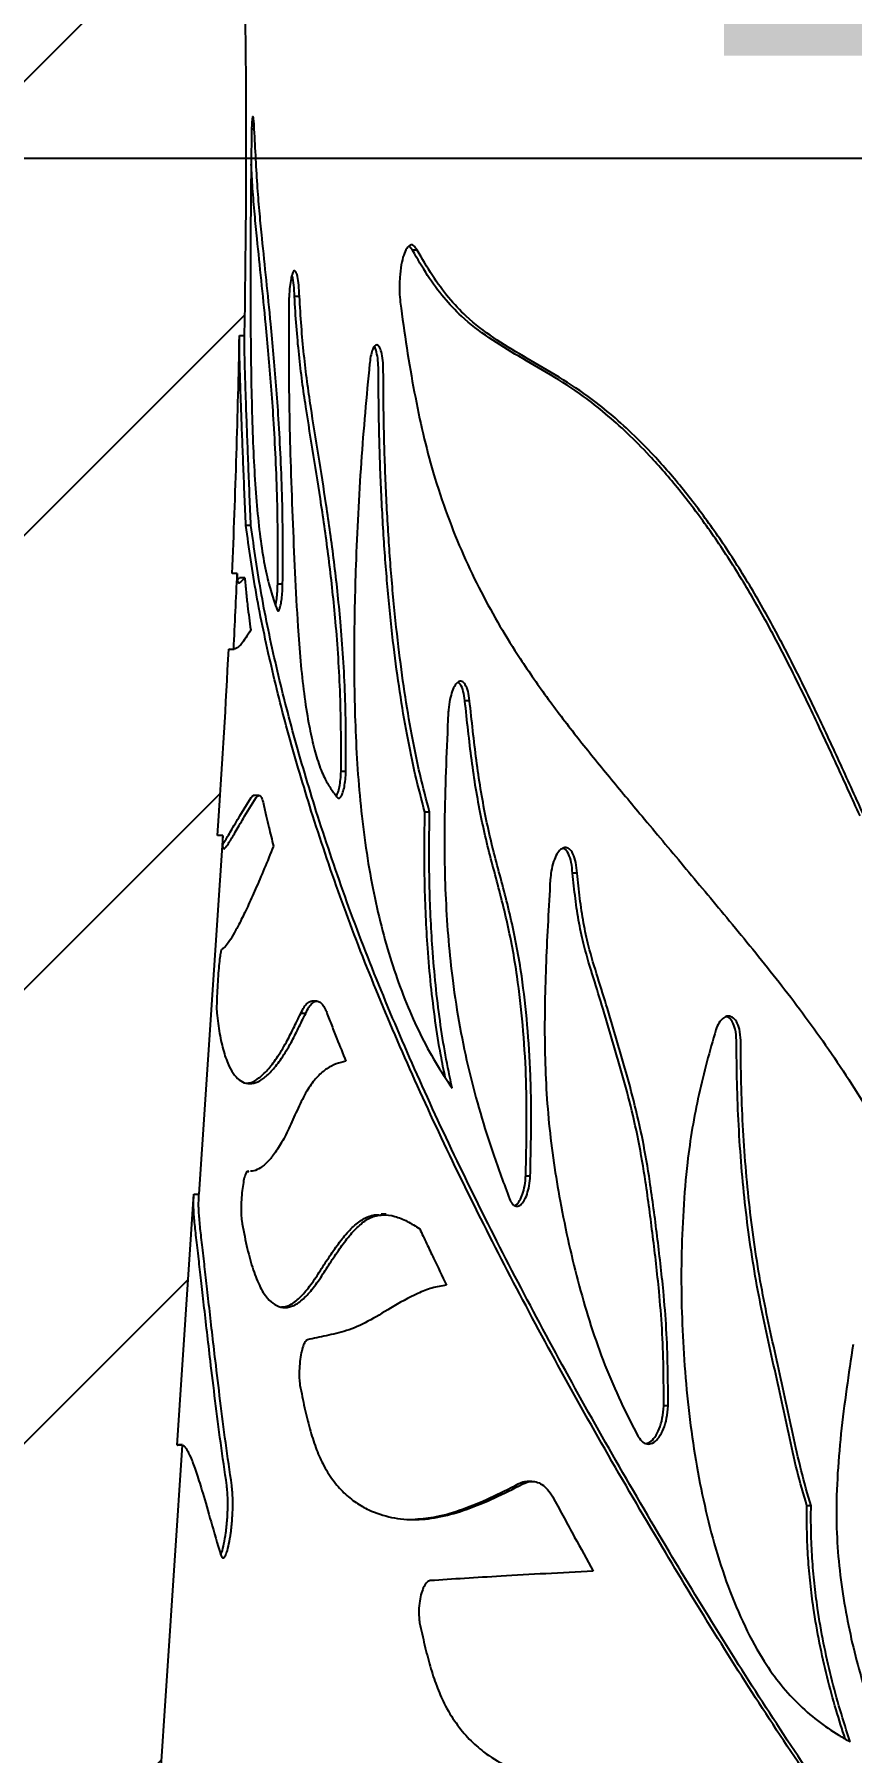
# Model space of a CAD drawing. Header units: millimetres. Extents: x 8 to 867, y 8 to 585.
# Drawn here: x 320.61 to 328.7, y 236.63 to 253.63 of the extents above; entities that cross this region are included whole.
import ezdxf

# ---------------------------------------------------------------- set-up
doc = ezdxf.new("R2010")
doc.units = ezdxf.units.MM
doc.layers.add('DIMENSIONS', color=2, linetype='Continuous')
doc.layers.add('HATCH', color=3, linetype='Continuous')
doc.layers.add('OUTLINE', color=7, linetype='Continuous', lineweight=25)
doc.styles.add('SLDTEXTSTYLE0', font='TXT', dxfattribs={"width": 0.75})
doc.dimstyles.new('SLDDIMSTYLE2', dxfattribs={"dimtxt": 3.5, "dimasz": 2, "dimexe": 0, "dimexo": 0.0625, "dimgap": 0.875, "dimtad": 1, "dimrnd": 1e-09, "dimzin": 12, "dimdsep": 46, "dimtxsty": 'SLDTEXTSTYLE0', "dimsah": 1, "dimcen": 0.09, "dimadec": 0, "dimazin": 3, "dimtfac": 1, "dimtofl": 0, "dimtmove": 0, "dimatfit": 3, "dimfxl": 0, "dimfrac": 2, "dimtolj": 1, "dimtzin": 12, "dimarcsym": 0})
doc.dimstyles.new('SLDDIMSTYLE9', dxfattribs={"dimtxt": 3.5, "dimasz": 2, "dimexe": 0, "dimexo": 0.0625, "dimgap": 0.875, "dimtad": 1, "dimdec": 4, "dimzin": 12, "dimdsep": 46, "dimtxsty": 'SLDTEXTSTYLE0', "dimsah": 1, "dimcen": 0.09, "dimazin": 3, "dimtfac": 1, "dimtofl": 0, "dimtmove": 0, "dimatfit": 3, "dimfxl": 0, "dimfrac": 2, "dimtolj": 1, "dimtzin": 12, "dimarcsym": 0})

# ---------------------------------------------------------------- blocks, each defined once
blk = doc.blocks.new('_D_15')
at = {"layer": 'DIMENSIONS'}
blk.add_arc((306.709, 350.241), 58.978, 75, 90, dxfattribs=at)
for points in [[(306.709, 409.22), (308.7, 408.686), (308.717, 409.686)], [(321.974, 407.21), (320.154, 408.18), (319.912, 407.21)]]:
    blk.add_solid(points, dxfattribs=at)
at = {"layer": 'DIMENSIONS', "insert": (311.507, 413.648), "char_height": 3.5, "attachment_point": 1, "rotation": 352.5, "style": 'SLDTEXTSTYLE0'}
blk.add_mtext('15°', dxfattribs=at)
blk = doc.blocks.new('_D_36')
at = {"layer": 'DIMENSIONS'}
blk.add_line((284.059, 252.403), (424.359, 252.403), dxfattribs=at)
for points in [[(284.059, 252.403), (286.059, 251.903), (286.059, 252.903)], [(424.359, 252.403), (422.359, 252.903), (422.359, 251.903)]]:
    blk.add_solid(points, dxfattribs=at)
at = {"layer": 'DIMENSIONS', "insert": (327.165, 256.914), "char_height": 3.5, "attachment_point": 1, "style": 'SLDTEXTSTYLE0'}
blk.add_mtext('140,3', dxfattribs=at)
blk = doc.blocks.new('_D_37')
at = {"layer": 'DIMENSIONS'}
blk.add_line((281.059, 259.672), (354.209, 259.672), dxfattribs=at)
for points in [[(281.059, 259.672), (283.059, 259.172), (283.059, 260.172)], [(354.209, 259.672), (352.209, 260.172), (352.209, 259.172)]]:
    blk.add_solid(points, dxfattribs=at)
at = {"layer": 'DIMENSIONS', "insert": (327.166, 264.184), "char_height": 3.5, "attachment_point": 1, "style": 'SLDTEXTSTYLE0'}
blk.add_mtext('73,15', dxfattribs=at)

msp = doc.modelspace()

# ---------------------------------------------------------------- hatches: boundary and pattern name
at = {"layer": 'HATCH'}
h = msp.add_hatch(dxfattribs=at)
h.set_pattern_fill('ANSI31', color=256, angle=3e-322, style=0)
edge = h.paths.add_edge_path(flags=0)
edge.add_line((322.53451, 247.54489), (322.58457, 247.54489))
edge.add_arc((222.70884, 252.52876), 100, 357.1432731, 357.5726457)
edge.add_line((322.61911, 248.29349), (322.56907, 248.29349))
edge.add_arc((222.70884, 252.52876), 99.95, 357.5714307, 358.9213523)
edge.add_line((322.64113, 250.64721), (322.69114, 250.64721))
edge.add_arc((222.70884, 252.52876), 100, 358.9218917, 361.7157666)
edge.add_line((322.66401, 255.52289), (320.00367, 344.33463))
edge.add_arc((419.95884, 347.32876), 100, 180, 181.7157666, ccw=False)
edge.add_line((319.95884, 347.32876), (319.95884, 350.32876))
edge.add_arc((327.95884, 350.32876), 8, 163.903996, 180, ccw=False)
edge.add_line((320.27245, 352.54674), (310.7554, 355.68409))
edge.add_line((310.7554, 355.68409), (309.70884, 351.77827))
edge.add_line((309.70884, 351.77827), (309.70884, 233.92876))
edge.add_line((309.70884, 233.92876), (321.64263, 233.92876))
edge.add_line((321.64263, 233.92876), (321.73627, 235.33673))
edge.add_line((321.73627, 235.33673), (321.78638, 235.33673))
edge.add_line((321.78638, 235.33673), (322.07475, 239.67274))
edge.add_line((322.07475, 239.67274), (322.02464, 239.67274))
edge.add_line((322.02464, 239.67274), (322.18966, 242.15407))
edge.add_line((322.18966, 242.15407), (322.23977, 242.15407))
edge.add_line((322.23977, 242.15407), (322.47579, 245.70301))
edge.add_line((322.47579, 245.70301), (322.42568, 245.70301))
edge.add_line((322.42568, 245.70301), (322.43853, 245.89615))
edge.add_arc((222.70884, 252.52876), 99.95, 356.1950966, 357.1418428)

# ---------------------------------------------------------------- linework, layer by layer
at = {"layer": 'OUTLINE'}
for p, q in [((322.78803, 252.68841), (322.76143, 252.68841)), ((324.35276, 251.49007), (324.32058, 251.53238)), ((324.40007, 251.49007), (324.35276, 251.49007)), ((323.23448, 251.03468), (323.18533, 251.03468)), ((322.64113, 250.64722), (322.69114, 250.64722)), ((322.75445, 248.76855), (322.7046, 248.76855)), ((322.61911, 248.29349), (322.56907, 248.29349)), ((322.62016, 248.22701), (322.64318, 248.2515)), ((322.69311, 248.2515), (322.64318, 248.2515)), ((323.06847, 248.18737), (323.01914, 248.18737)), ((322.53451, 247.54489), (322.58457, 247.54489)), ((322.53818, 247.54393), (322.58882, 247.54393)), ((324.91727, 247.03469), (324.87093, 247.03469)), ((323.69404, 246.33357), (323.6458, 246.33357)), ((322.64459, 245.89615), (322.75782, 246.07744)), ((322.6924, 245.89283), (322.80744, 246.07744)), ((322.83252, 246.09734), (322.77591, 246.09734)), ((322.88328, 245.99946), (322.90685, 245.89283)), ((324.4743, 245.89615), (324.47509, 245.93229)), ((324.52199, 245.93229), (324.47509, 245.93229)), ((324.52113, 245.89283), (324.52199, 245.93229)), ((322.42568, 245.70301), (322.43853, 245.89615)), ((322.4758, 245.70301), (322.23977, 242.15407)), ((322.4758, 245.70301), (322.42568, 245.70301)), ((325.97957, 245.3282), (325.93502, 245.3282)), ((323.40756, 244.0631), (323.35834, 244.0631)), ((323.29629, 243.94246), (323.24765, 243.94246)), ((322.72037, 242.37847), (322.73469, 242.37847)), ((322.73468, 242.38037), (322.72096, 242.379)), ((325.51729, 242.33094), (325.4723, 242.33094)), ((322.02464, 239.67274), (322.18966, 242.15407)), ((322.18966, 242.15407), (322.23977, 242.15407)), ((324.09135, 241.95701), (324.04416, 241.95701)), ((326.88043, 240.05936), (326.83778, 240.05936)), ((322.07475, 239.67274), (321.78638, 235.33673)), ((322.02464, 239.67274), (322.02695, 239.67203)), ((322.07475, 239.67274), (322.02464, 239.67274)), ((322.07475, 239.67274), (322.07725, 239.67197)), ((325.53185, 239.31346), (325.48682, 239.31346)), ((328.2941, 239.0712), (328.25373, 239.0712))]:
    msp.add_line(p, q, dxfattribs=at)
for radius, start, end in [(100, 358.9218917, 1.7157666), (99.95, 357.5714307, 358.9213523), (100, 357.1432731, 357.5726457), (99.95, 356.1950966, 357.1418428)]:
    msp.add_arc((222.70884, 252.52876), radius, start, end, dxfattribs=at)
for points, knots in [([(322.78803, 252.68841), (322.78677, 252.71258), (322.78423, 252.761), (322.77884, 252.80501), (322.7734, 252.81852), (322.76856, 252.80317), (322.76458, 252.76366), (322.76141, 252.70239), (322.76033, 252.64952), (322.75976, 252.62169)], [0, 0, 0, 0, 0.15292233, 0.30634566, 0.446997, 0.57775158, 0.70897544, 0.84682284, 1, 1, 1, 1]), ([(322.75976, 252.62169), (322.75886, 252.53178), (322.75705, 252.3517), (322.75417, 252.07979), (322.7517, 251.80627), (322.74995, 251.48749), (322.74961, 251.12904), (322.75101, 250.7392), (322.75489, 250.33822), (322.76251, 249.93396), (322.77588, 249.53598), (322.79564, 249.16948), (322.82331, 248.8369), (322.85993, 248.54058), (322.9042, 248.29398), (322.95568, 248.09828), (322.99407, 247.98888), (323.01328, 247.93415)], [0, 0, 0, 0, 0.04369145, 0.08750362, 0.13111812, 0.1745394, 0.23981505, 0.30541987, 0.37085564, 0.45104783, 0.53153436, 0.61182536, 0.69374804, 0.77586444, 0.85780756, 0.92887528, 1, 1, 1, 1]), ([(323.06847, 248.18737), (323.06935, 248.32845), (323.07112, 248.61036), (323.06582, 249.02955), (323.05052, 249.43392), (323.02969, 249.80912), (323.0054, 250.15189), (322.97934, 250.46431), (322.94658, 250.81631), (322.90764, 251.19935), (322.87037, 251.55391), (322.84135, 251.84801), (322.82054, 252.10517), (322.80337, 252.39069), (322.79315, 252.58914), (322.78803, 252.68841)], [0, 0, 0, 0, 0.07764445, 0.15515858, 0.23510405, 0.3150837, 0.38522103, 0.45544998, 0.52563204, 0.63352674, 0.74147008, 0.80559424, 0.86964299, 0.9347901, 1, 1, 1, 1]), ([(323.01914, 248.18737), (323.02002, 248.32829), (323.02177, 248.60988), (323.01647, 249.0286), (323.00117, 249.43248), (322.98036, 249.80722), (322.95608, 250.14954), (322.93003, 250.46155), (322.89729, 250.81308), (322.85836, 251.19564), (322.82101, 251.55008), (322.79191, 251.84485), (322.77194, 252.0869), (322.76164, 252.26221), (322.75693, 252.34246)], [0, 0, 0, 0, 0.08395435, 0.16776774, 0.25420973, 0.34068883, 0.41652163, 0.49245273, 0.56833354, 0.68499151, 0.80170171, 0.87147481, 0.94116451, 1, 1, 1, 1]), ([(324.40007, 251.49007), (324.38902, 251.50772), (324.36688, 251.5431), (324.32933, 251.54662), (324.29407, 251.514), (324.26349, 251.44553), (324.23934, 251.34566), (324.22458, 251.21912), (324.22166, 251.08879), (324.22865, 251.00964), (324.23166, 250.97561)], [0, 0, 0, 0, 0.12050526, 0.24146579, 0.3574182, 0.47639709, 0.6027401, 0.74057708, 0.88846333, 1, 1, 1, 1]), ([(328.77861, 245.89615), (328.7014, 246.06631), (328.54694, 246.40672), (328.31324, 246.90964), (328.07399, 247.39922), (327.82383, 247.87491), (327.5584, 248.32599), (327.27869, 248.74593), (326.99074, 249.12729), (326.72304, 249.43605), (326.47953, 249.68257), (326.26192, 249.87841), (326.0066, 250.07811), (325.71664, 250.26278), (325.40259, 250.44063), (325.10702, 250.62041), (324.86092, 250.8045), (324.66097, 251.01615), (324.50002, 251.23635), (324.40184, 251.40551), (324.35276, 251.49007)], [0, 0, 0, 0, 0.05754862, 0.11512159, 0.17265489, 0.23014918, 0.28963736, 0.34926763, 0.40887954, 0.46834245, 0.5120701, 0.55582818, 0.59955118, 0.66650937, 0.73350344, 0.7994037, 0.86526846, 0.91013527, 0.95508308, 1, 1, 1, 1]), ([(328.82022, 245.89283), (328.74308, 246.06316), (328.58875, 246.40388), (328.35525, 246.90732), (328.1162, 247.39744), (327.86622, 247.87369), (327.60096, 248.32535), (327.32136, 248.74586), (327.03348, 249.12773), (326.76596, 249.43671), (326.52274, 249.68323), (326.30555, 249.87893), (326.05072, 250.07848), (325.76129, 250.26305), (325.44783, 250.44085), (325.15282, 250.62062), (324.90719, 250.80469), (324.70764, 251.01632), (324.54702, 251.23647), (324.44904, 251.40555), (324.40007, 251.49007)], [0, 0, 0, 0, 0.0576073, 0.11523899, 0.17283045, 0.23038325, 0.28993399, 0.34962749, 0.4093021, 0.46882703, 0.51251489, 0.55623352, 0.59991656, 0.66681517, 0.7337496, 0.79958734, 0.86538935, 0.91021568, 0.95512329, 1, 1, 1, 1]), ([(323.23448, 251.03468), (323.23274, 251.07245), (323.22923, 251.14814), (323.2156, 251.23427), (323.19861, 251.28261), (323.18101, 251.29142), (323.1646, 251.26638), (323.15016, 251.21228), (323.1385, 251.13182), (323.13153, 251.04237), (323.1299, 250.98195), (323.12925, 250.95767)], [0, 0, 0, 0, 0.12992556, 0.26037358, 0.37736262, 0.4847372, 0.58702383, 0.69063611, 0.80079924, 0.91996664, 1, 1, 1, 1]), ([(323.18533, 251.03468), (323.18353, 251.07186), (323.17991, 251.14636), (323.16987, 251.21993), (323.16196, 251.2402), (323.16031, 251.24442)], [0, 0, 0, 0, 0.440859747, 0.883460918, 1, 1, 1, 1]), ([(323.6458, 246.33357), (323.64626, 246.46054), (323.64719, 246.71432), (323.63994, 247.09224), (323.62054, 247.4595), (323.59416, 247.80199), (323.56311, 248.11834), (323.52891, 248.41049), (323.49121, 248.69424), (323.43979, 249.0477), (323.37447, 249.4647), (323.30904, 249.86156), (323.26069, 250.18972), (323.2298, 250.45539), (323.20359, 250.73525), (323.19141, 250.93504), (323.18533, 251.03468)], [0, 0, 0, 0, 0.07020979, 0.140336, 0.21199118, 0.28367319, 0.34605967, 0.40845305, 0.4714608, 0.53447535, 0.65020929, 0.76597148, 0.82445238, 0.88316846, 0.94173058, 1, 1, 1, 1]), ([(323.69404, 246.33357), (323.69451, 246.46054), (323.69545, 246.71434), (323.68823, 247.09229), (323.66887, 247.45961), (323.64253, 247.8023), (323.61152, 248.11895), (323.57731, 248.41151), (323.53962, 248.69566), (323.48826, 249.04921), (323.42307, 249.46605), (323.35781, 249.86258), (323.30959, 250.1905), (323.2788, 250.45598), (323.25268, 250.7356), (323.24054, 250.93515), (323.23448, 251.03468)], [0, 0, 0, 0, 0.07024006, 0.14039636, 0.21207862, 0.28378841, 0.34626533, 0.40874834, 0.47184861, 0.53495485, 0.65056778, 0.76620801, 0.82462908, 0.88328474, 0.94178851, 1, 1, 1, 1]), ([(323.12925, 250.95767), (323.12864, 250.78223), (323.12743, 250.43101), (323.13241, 249.91181), (323.14586, 249.38438), (323.16536, 248.84915), (323.18847, 248.3004), (323.21385, 247.8233), (323.24353, 247.42277), (323.27829, 247.10227), (323.32081, 246.82708), (323.36982, 246.59592), (323.42386, 246.40512), (323.48396, 246.25939), (323.54815, 246.15708), (323.59122, 246.10222), (323.61276, 246.07478)], [0, 0, 0, 0, 0.08551864, 0.17120481, 0.25664391, 0.35374744, 0.45088614, 0.54791714, 0.61339607, 0.67902618, 0.74441978, 0.79933633, 0.85436441, 0.90913695, 0.95454783, 1, 1, 1, 1]), ([(324.23166, 250.97561), (324.25239, 250.82393), (324.29393, 250.52012), (324.36868, 250.08541), (324.45489, 249.67164), (324.56276, 249.26071), (324.696, 248.86103), (324.85445, 248.46968), (325.02836, 248.10819), (325.21565, 247.77076), (325.43578, 247.41779), (325.69211, 247.04902), (325.98805, 246.66303), (326.29814, 246.28169), (326.51446, 246.02245), (326.62262, 245.89283)], [0, 0, 0, 0, 0.06075522, 0.1216955, 0.18255106, 0.24319016, 0.31675777, 0.39049685, 0.46445608, 0.53848874, 0.612303, 0.70910353, 0.80589724, 0.90294933, 1, 1, 1, 1]), ([(322.7046, 248.76855), (322.70036, 248.86577), (322.69187, 249.06017), (322.68056, 249.34573), (322.66978, 249.61875), (322.66009, 249.87635), (322.65175, 250.11336), (322.64514, 250.32584), (322.64098, 250.50249), (322.64036, 250.60029), (322.64104, 250.64172), (322.64113, 250.64722)], [0, 0, 0, 0, 0.12115239, 0.24228366, 0.36400176, 0.48569925, 0.60729228, 0.72882984, 0.85479056, 0.98074136, 1, 1, 1, 1]), ([(322.75445, 248.76855), (322.75022, 248.86567), (322.74176, 249.05988), (322.7305, 249.34517), (322.71975, 249.61798), (322.71008, 249.87543), (322.70176, 250.11236), (322.69517, 250.32486), (322.691, 250.50163), (322.69036, 250.59985), (322.69104, 250.64151), (322.69114, 250.64722)], [0, 0, 0, 0, 0.121065403, 0.242111422, 0.363741616, 0.485351018, 0.606856498, 0.728306856, 0.854173341, 0.980029618, 1, 1, 1, 1]), ([(324.06402, 250.3056), (324.06309, 250.33833), (324.06122, 250.40394), (324.04619, 250.48518), (324.02538, 250.53834), (324.00199, 250.55802), (323.97929, 250.54849), (323.95869, 250.51377), (323.94128, 250.45704), (323.93246, 250.40401), (323.92901, 250.37324), (323.92857, 250.36935)], [0, 0, 0, 0, 0.14093322, 0.28253645, 0.41220727, 0.52917178, 0.63920109, 0.74779203, 0.86102317, 0.9823955, 1, 1, 1, 1]), ([(324.0162, 250.3056), (324.01529, 250.33849), (324.01346, 250.40442), (323.99814, 250.48266), (323.98388, 250.52814), (323.97498, 250.53531), (323.97442, 250.53576)], [0, 0, 0, 0, 0.33471275, 0.6710005, 0.97932139, 1, 1, 1, 1]), ([(323.92857, 250.36935), (323.91323, 250.20791), (323.88258, 249.88521), (323.84226, 249.39026), (323.81274, 248.88499), (323.79216, 248.40699), (323.77946, 247.96209), (323.77417, 247.54892), (323.77632, 247.13763), (323.78797, 246.71921), (323.81074, 246.29921), (323.83783, 246.02879), (323.85145, 245.89283)], [0, 0, 0, 0, 0.10825492, 0.21640024, 0.32672827, 0.43707468, 0.52633975, 0.61559147, 0.70702214, 0.79843186, 0.8986519, 1, 1, 1, 1]), ([(324.47509, 245.93229), (324.44269, 246.05438), (324.3779, 246.29856), (324.29643, 246.69802), (324.22546, 247.11978), (324.16288, 247.58485), (324.10977, 248.09008), (324.06692, 248.64056), (324.03677, 249.21228), (324.01936, 249.7706), (324.01719, 250.13775), (324.0162, 250.3056)], [0, 0, 0, 0, 0.10231751, 0.20464066, 0.30914476, 0.41365262, 0.53277486, 0.6518919, 0.77437913, 0.89685413, 1, 1, 1, 1]), ([(324.52199, 245.93229), (324.48963, 246.05447), (324.42491, 246.29884), (324.34355, 246.69856), (324.27271, 247.12057), (324.21025, 247.58585), (324.15727, 248.09125), (324.11453, 248.64183), (324.08447, 249.2136), (324.06715, 249.7715), (324.065, 250.13819), (324.06402, 250.3056)], [0, 0, 0, 0, 0.102349383, 0.204704829, 0.309242498, 0.413783468, 0.532935844, 0.65208204, 0.7745931, 0.89709155, 1, 1, 1, 1]), ([(323.36571, 245.89615), (323.28877, 246.14768), (323.13491, 246.65074), (322.9512, 247.38014), (322.80077, 248.0885), (322.73666, 248.54187), (322.7046, 248.76855)], [0, 0, 0, 0, 0.24941993, 0.49883626, 0.74941756, 1, 1, 1, 1]), ([(323.4154, 245.89283), (323.33848, 246.14465), (323.18463, 246.64829), (323.00096, 247.37853), (322.85056, 248.08772), (322.78649, 248.54161), (322.75445, 248.76855)], [0, 0, 0, 0, 0.24941936, 0.49883455, 0.74941621, 1, 1, 1, 1]), ([(322.61911, 248.29349), (322.61876, 248.26775), (322.61805, 248.21606), (322.63048, 248.1946), (322.65354, 248.20672), (322.6799, 248.23656), (322.69311, 248.2515)], [0, 0, 0, 0, 0.23010999, 0.46215062, 0.73065058, 1, 1, 1, 1]), ([(322.69311, 248.2515), (322.69738, 248.20526), (322.70592, 248.11276), (322.72475, 247.94039), (322.74169, 247.81429), (322.75241, 247.73442)], [0, 0, 0, 0, 0.26824676, 0.5364933, 1, 1, 1, 1]), ([(322.99828, 247.97896), (323.00066, 247.98986), (323.0067, 248.01748), (323.01389, 248.07934), (323.01802, 248.14017), (323.01889, 248.17664), (323.01914, 248.18737)], [0, 0, 0, 0, 0.204963166, 0.519295125, 0.858588426, 1, 1, 1, 1]), ([(323.01328, 247.93415), (323.01644, 247.92888), (323.02278, 247.91835), (323.03401, 247.93041), (323.04503, 247.96206), (323.05511, 248.01233), (323.06323, 248.07848), (323.06733, 248.13989), (323.06821, 248.1765), (323.06847, 248.18737)], [0, 0, 0, 0, 0.146286071, 0.292685032, 0.437517552, 0.587761804, 0.750212787, 0.925777224, 1, 1, 1, 1]), ([(322.75241, 247.73442), (322.73538, 247.70693), (322.70129, 247.65191), (322.6607, 247.59375), (322.6288, 247.56471), (322.605, 247.5483), (322.59618, 247.54555), (322.59178, 247.54418)], [0, 0, 0, 0, 0.19986216, 0.40003178, 0.59993808, 0.80013521, 1, 1, 1, 1]), ([(322.53876, 247.54404), (322.53829, 247.54401), (322.53628, 247.54388), (322.53488, 247.54435), (322.53462, 247.54473), (322.53451, 247.54489)], [0, 0, 0, 0, 0.15062575, 0.64190687, 1, 1, 1, 1]), ([(322.58882, 247.54404), (322.58833, 247.54401), (322.58631, 247.54388), (322.58493, 247.54437), (322.58467, 247.54474), (322.58457, 247.54489)], [0, 0, 0, 0, 0.15913728, 0.65119581, 1, 1, 1, 1]), ([(324.91727, 247.03469), (324.91293, 247.06691), (324.90423, 247.13154), (324.87582, 247.19799), (324.84192, 247.23045), (324.80675, 247.22634), (324.77368, 247.19252), (324.74431, 247.13181), (324.72072, 247.04713), (324.7093, 246.96772), (324.70641, 246.92007), (324.70567, 246.90775)], [0, 0, 0, 0, 0.12950512, 0.259708369, 0.378491234, 0.488610459, 0.596048029, 0.707203369, 0.826136912, 0.955069378, 1, 1, 1, 1]), ([(324.87093, 247.03469), (324.86655, 247.06665), (324.85776, 247.13073), (324.83207, 247.19528), (324.81105, 247.21077), (324.80254, 247.21703)], [0, 0, 0, 0, 0.37182885, 0.74564223, 1, 1, 1, 1]), ([(325.0283, 245.89615), (325.01148, 245.98557), (324.97782, 246.16442), (324.93715, 246.44729), (324.90259, 246.7386), (324.88149, 246.93598), (324.87093, 247.03469)], [0, 0, 0, 0, 0.24853838, 0.49709422, 0.74851409, 1, 1, 1, 1]), ([(325.07499, 245.89283), (325.05811, 245.98249), (325.02435, 246.16182), (324.98358, 246.44551), (324.94897, 246.73768), (324.92784, 246.93568), (324.91727, 247.03469)], [0, 0, 0, 0, 0.24852665, 0.49707348, 0.74850266, 1, 1, 1, 1]), ([(324.70567, 246.90775), (324.69811, 246.73831), (324.68298, 246.39915), (324.67466, 246.0617), (324.67049, 245.89283)], [0, 0, 0, 0, 0.49958877, 1, 1, 1, 1]), ([(323.59997, 246.09171), (323.60552, 246.10308), (323.61704, 246.12668), (323.63138, 246.1844), (323.64238, 246.25559), (323.64464, 246.30701), (323.6458, 246.33357)], [0, 0, 0, 0, 0.22300375, 0.46280278, 0.72263872, 1, 1, 1, 1]), ([(323.61276, 246.07478), (323.61838, 246.07218), (323.62963, 246.06698), (323.64799, 246.08751), (323.66505, 246.12692), (323.67958, 246.18379), (323.69059, 246.25537), (323.69286, 246.30689), (323.69404, 246.33357)], [0, 0, 0, 0, 0.157000658, 0.314131558, 0.469587328, 0.632782735, 0.809858124, 1, 1, 1, 1]), ([(322.75782, 246.07744), (322.76586, 246.08878), (322.77428, 246.10065), (322.78213, 246.09692), (322.78248, 246.09675)], [0, 0, 0, 0, 0.95529547, 1, 1, 1, 1]), ([(322.80744, 246.07744), (322.81539, 246.08646), (322.82963, 246.10263), (322.84924, 246.09212), (322.86725, 246.06231), (322.87767, 246.02142), (322.88328, 245.99946)], [0, 0, 0, 0, 0.28154328, 0.50446833, 0.73381939, 1, 1, 1, 1]), ([(322.4758, 245.70301), (322.47433, 245.67543), (322.47138, 245.61998), (322.47502, 245.58105), (322.48415, 245.56721), (322.49888, 245.57624), (322.51874, 245.60148), (322.55226, 245.65326), (322.60543, 245.74435), (322.66338, 245.84329), (322.6924, 245.89283)], [0, 0, 0, 0, 0.09912459, 0.19921927, 0.29742635, 0.39566568, 0.49502779, 0.59440088, 0.79690147, 1, 1, 1, 1]), ([(322.47403, 245.61055), (322.48067, 245.62051), (322.5038, 245.65526), (322.55661, 245.74645), (322.61523, 245.8462), (322.64459, 245.89615)], [0, 0, 0, 0, 0.16719154, 0.58297551, 1, 1, 1, 1]), ([(322.90685, 245.89283), (322.91503, 245.85695), (322.93751, 245.75837), (322.96213, 245.65939), (322.97779, 245.59643)], [0, 0, 0, 0, 0.36392588, 1, 1, 1, 1]), ([(334.23688, 227.7222), (334.02872, 228.06723), (333.61233, 228.75739), (332.97126, 229.75568), (332.3179, 230.72753), (331.65566, 231.67048), (330.993, 232.59107), (330.33976, 233.48465), (329.70158, 234.35561), (329.08322, 235.21003), (328.48511, 236.05748), (327.9137, 236.90708), (327.36952, 237.75867), (326.82603, 238.65026), (326.28558, 239.57409), (325.75334, 240.52399), (325.25662, 241.45706), (324.79443, 242.3771), (324.36971, 243.28402), (323.98678, 244.17699), (323.64571, 245.05087), (323.45902, 245.61445), (323.36571, 245.89615)], [0, 0, 0, 0, 0.04673697, 0.09348915, 0.14022349, 0.18749269, 0.23477644, 0.2820499, 0.32874087, 0.37544051, 0.42213317, 0.46907465, 0.51602331, 0.56296474, 0.61708022, 0.67122358, 0.72536394, 0.77947548, 0.83459096, 0.8897422, 0.94488966, 1, 1, 1, 1]), ([(334.26722, 227.7222), (334.05927, 228.06743), (333.64331, 228.75801), (333.00284, 229.75694), (332.35005, 230.72944), (331.68838, 231.67306), (331.02626, 232.59433), (330.37357, 233.4886), (329.73594, 234.36025), (329.11814, 235.21538), (328.52065, 236.06358), (327.94988, 236.91398), (327.40635, 237.76636), (326.86404, 238.65789), (326.32522, 239.58084), (325.79497, 240.52911), (325.30005, 241.46062), (324.83951, 242.37915), (324.41627, 243.28462), (324.03462, 244.17618), (323.69463, 245.04875), (323.50846, 245.61153), (323.4154, 245.89283)], [0, 0, 0, 0, 0.04679019, 0.09359531, 0.14038277, 0.18770594, 0.23504363, 0.28237112, 0.329115, 0.37586763, 0.42261335, 0.46960817, 0.51661039, 0.56360517, 0.61764332, 0.67170906, 0.72577196, 0.77980625, 0.83483913, 0.88990755, 0.94497217, 1, 1, 1, 1]), ([(323.85145, 245.89283), (323.86902, 245.75209), (323.90416, 245.47056), (323.97758, 245.07903), (324.0657, 244.70982), (324.17058, 244.3615), (324.29078, 244.03697), (324.42642, 243.73255), (324.57711, 243.45615), (324.6882, 243.2881), (324.74376, 243.20405)], [0, 0, 0, 0, 0.11976915, 0.23957676, 0.36303745, 0.48652567, 0.61392534, 0.74134288, 0.87063908, 1, 1, 1, 1]), ([(324.67658, 243.309), (324.66158, 243.38181), (324.62434, 243.5626), (324.57659, 243.86673), (324.53334, 244.22059), (324.50341, 244.56799), (324.48374, 244.90467), (324.47273, 245.22913), (324.46904, 245.5599), (324.47255, 245.78406), (324.4743, 245.89615)], [0, 0, 0, 0, 0.09527497, 0.23658047, 0.37733812, 0.51887086, 0.63827779, 0.7576849, 0.87883357, 1, 1, 1, 1]), ([(324.74376, 243.20405), (324.72152, 243.31147), (324.67693, 243.52675), (324.62297, 243.86689), (324.57997, 244.22107), (324.55011, 244.56821), (324.53055, 244.90434), (324.5196, 245.22785), (324.51592, 245.55761), (324.51939, 245.78109), (324.52113, 245.89283)], [0, 0, 0, 0, 0.13478998, 0.27013969, 0.40496285, 0.54052957, 0.65456746, 0.76860654, 0.88429497, 1, 1, 1, 1]), ([(324.67049, 245.89283), (324.66935, 245.75426), (324.66706, 245.47715), (324.67951, 245.06512), (324.70588, 244.65958), (324.75062, 244.23517), (324.81785, 243.80358), (324.91032, 243.36716), (325.02128, 242.95153), (325.15531, 242.53084), (325.25764, 242.25543), (325.31291, 242.10669)], [0, 0, 0, 0, 0.09380666, 0.18759311, 0.28410517, 0.38061785, 0.498313, 0.61606453, 0.73699846, 0.85796631, 1, 1, 1, 1]), ([(325.4723, 242.33094), (325.47492, 242.44238), (325.48016, 242.66526), (325.48304, 242.99842), (325.47517, 243.38874), (325.44628, 243.82933), (325.3988, 244.25061), (325.3422, 244.593), (325.28554, 244.86368), (325.22148, 245.12355), (325.15334, 245.37576), (325.08597, 245.62907), (325.04752, 245.80716), (325.0283, 245.89615)], [0, 0, 0, 0, 0.08422759, 0.16845143, 0.25254553, 0.38281993, 0.51307494, 0.59359353, 0.67427032, 0.75488743, 0.83662929, 0.91836642, 1, 1, 1, 1]), ([(325.51729, 242.33094), (325.51992, 242.44254), (325.52518, 242.66571), (325.52807, 242.99932), (325.5202, 243.39017), (325.49128, 243.83137), (325.44381, 244.2527), (325.38732, 244.59454), (325.33094, 244.86419), (325.26723, 245.12313), (325.19946, 245.37446), (325.13243, 245.62685), (325.09413, 245.80421), (325.07499, 245.89283)], [0, 0, 0, 0, 0.08445003, 0.1688968, 0.25321386, 0.38383763, 0.5144397, 0.59473567, 0.67518817, 0.7555813, 0.83709071, 0.91859634, 1, 1, 1, 1]), ([(326.62262, 245.89283), (326.75878, 245.72999), (327.03122, 245.40418), (327.46629, 244.8845), (327.84296, 244.42547), (328.15157, 244.02739), (328.38264, 243.71204), (328.61118, 243.37834), (328.83651, 243.02382), (329.04884, 242.63954), (329.18447, 242.36945), (329.2523, 242.23436)], [0, 0, 0, 0, 0.15942224, 0.31898872, 0.48707346, 0.57136059, 0.65564106, 0.74125915, 0.82686285, 0.91340496, 1, 1, 1, 1]), ([(322.97779, 245.59643), (322.94692, 245.52065), (322.8851, 245.36888), (322.79995, 245.17044), (322.72112, 244.99545), (322.65188, 244.85185), (322.59191, 244.7379), (322.54101, 244.65344), (322.49732, 244.59475), (322.47535, 244.58109), (322.46437, 244.57427)], [0, 0, 0, 0, 0.129513632, 0.259400687, 0.388924346, 0.518902339, 0.638215544, 0.757520977, 0.878763792, 1, 1, 1, 1]), ([(325.97957, 245.3282), (325.97688, 245.36484), (325.97148, 245.43823), (325.94244, 245.52419), (325.90309, 245.57519), (325.85967, 245.58814), (325.81729, 245.56771), (325.77851, 245.51871), (325.74585, 245.44398), (325.72362, 245.3549), (325.71788, 245.29198), (325.71529, 245.26355)], [0, 0, 0, 0, 0.1271509, 0.25472331, 0.37090603, 0.47773978, 0.57915353, 0.68104283, 0.78864296, 0.90449877, 1, 1, 1, 1]), ([(325.93502, 245.3282), (325.93235, 245.36495), (325.92699, 245.43857), (325.89767, 245.52229), (325.86691, 245.5691), (325.84656, 245.57336), (325.84164, 245.57439)], [0, 0, 0, 0, 0.31151244, 0.62404692, 0.9090748, 1, 1, 1, 1]), ([(325.71529, 245.26355), (325.69991, 244.99333), (325.67681, 244.58738), (325.66014, 244.0468), (325.65786, 243.64238), (325.67019, 243.24289), (325.7, 242.84845), (325.74805, 242.46313), (325.81428, 242.06508), (325.89734, 241.65806), (325.99916, 241.24545), (326.11629, 240.84313), (326.25356, 240.45879), (326.4105, 240.09449), (326.52708, 239.86793), (326.58536, 239.75467)], [0, 0, 0, 0, 0.12893614, 0.1936983, 0.2584375, 0.32322288, 0.38799373, 0.45472332, 0.5214805, 0.5996646, 0.67791989, 0.7561048, 0.8373245, 0.91868371, 1, 1, 1, 1]), ([(326.83778, 240.05936), (326.8374, 240.18676), (326.83664, 240.44164), (326.823, 240.82067), (326.78795, 241.25407), (326.73054, 241.73831), (326.66588, 242.23857), (326.59008, 242.68633), (326.50137, 243.07517), (326.41551, 243.38286), (326.32621, 243.68333), (326.24308, 243.9703), (326.14247, 244.29421), (326.05615, 244.56851), (325.99788, 244.83354), (325.96246, 245.07771), (325.94417, 245.24471), (325.93502, 245.3282)], [0, 0, 0, 0, 0.06528644, 0.13059998, 0.19579064, 0.29331299, 0.39082821, 0.46673564, 0.54264457, 0.6182197, 0.65599012, 0.73152807, 0.79795073, 0.8643496, 0.90942056, 0.95471018, 1, 1, 1, 1]), ([(326.88043, 240.05936), (326.88006, 240.18694), (326.87931, 240.44217), (326.86565, 240.82172), (326.83061, 241.25573), (326.77323, 241.74071), (326.70857, 242.24176), (326.6326, 242.69015), (326.5437, 243.07954), (326.45772, 243.38773), (326.36836, 243.68876), (326.28548, 243.97567), (326.1852, 244.29872), (326.09951, 244.57185), (326.04184, 244.83585), (326.00678, 245.07893), (325.98864, 245.24511), (325.97957, 245.3282)], [0, 0, 0, 0, 0.065396023, 0.130818498, 0.196118602, 0.293804819, 0.391483333, 0.467537086, 0.543593146, 0.619312199, 0.657154605, 0.732836589, 0.79893199, 0.865001881, 0.909856487, 0.954927996, 1, 1, 1, 1]), ([(322.46437, 244.57427), (322.46214, 244.57027), (322.45768, 244.56228), (322.44939, 244.51101), (322.44068, 244.43581), (322.43186, 244.33767), (322.42382, 244.22465), (322.41773, 244.11042), (322.41486, 244.01348), (322.41562, 243.96463), (322.41698, 243.94851), (322.4172, 243.94581)], [0, 0, 0, 0, 0.10871227, 0.21730464, 0.32947839, 0.45041663, 0.5805927, 0.71582253, 0.8498043, 0.97487318, 1, 1, 1, 1]), ([(323.24765, 243.94246), (323.25843, 243.96422), (323.27998, 244.00774), (323.314, 244.0463), (323.34047, 244.06426), (323.35497, 244.0613), (323.35832, 244.06062)], [0, 0, 0, 0, 0.302923744, 0.605758637, 0.90906347, 1, 1, 1, 1]), ([(323.29629, 243.94246), (323.30703, 243.9641), (323.32851, 244.00738), (323.3625, 244.04728), (323.39671, 244.06574), (323.43012, 244.06149), (323.4616, 244.03442), (323.48613, 243.99524), (323.49943, 243.96265), (323.50407, 243.95126)], [0, 0, 0, 0, 0.15417219, 0.30830271, 0.46267171, 0.6170382, 0.76795417, 0.91889902, 1, 1, 1, 1]), ([(322.4172, 243.94581), (322.42557, 243.87739), (322.44231, 243.74052), (322.48354, 243.55884), (322.53383, 243.42144), (322.59136, 243.32735), (322.65238, 243.26876), (322.72264, 243.24192), (322.79918, 243.25136), (322.881, 243.29716), (322.96615, 243.37608), (323.05673, 243.49211), (323.14327, 243.63445), (323.22304, 243.79191), (323.27187, 243.89227), (323.29629, 243.94246)], [0, 0, 0, 0, 0.103239212, 0.206498081, 0.30963433, 0.387678491, 0.465904545, 0.544031234, 0.621939761, 0.691050755, 0.760460301, 0.829772467, 0.898750772, 0.949362903, 1, 1, 1, 1]), ([(322.71108, 243.25289), (322.72566, 243.25378), (322.7634, 243.25608), (322.83349, 243.29926), (322.91867, 243.37774), (323.00968, 243.495), (323.09612, 243.63759), (323.17538, 243.79413), (323.22356, 243.89301), (323.24765, 243.94246)], [0, 0, 0, 0, 0.1036271, 0.26820147, 0.43348647, 0.59854229, 0.76280095, 0.88137247, 1, 1, 1, 1]), ([(323.50407, 243.95126), (323.52055, 243.90802), (323.55351, 243.82155), (323.61611, 243.66111), (323.66365, 243.54306), (323.6935, 243.46893)], [0, 0, 0, 0, 0.27114603, 0.54228954, 1, 1, 1, 1]), ([(327.59893, 243.6743), (327.5964, 243.71247), (327.59171, 243.78309), (327.55914, 243.86323), (327.51811, 243.90812), (327.47325, 243.92006), (327.4299, 243.90351), (327.39043, 243.86242), (327.36576, 243.81639), (327.35476, 243.78625), (327.35245, 243.77989)], [0, 0, 0, 0, 0.18008256, 0.33319655, 0.4723534, 0.59794938, 0.71787999, 0.83781826, 0.96580235, 1, 1, 1, 1]), ([(327.55708, 243.6743), (327.55456, 243.71261), (327.54991, 243.78346), (327.51708, 243.86183), (327.48374, 243.90362), (327.46139, 243.90767), (327.45515, 243.9088)], [0, 0, 0, 0, 0.34232128, 0.63304183, 0.89766021, 1, 1, 1, 1]), ([(327.35245, 243.77989), (327.3223, 243.6747), (327.26193, 243.46403), (327.18317, 243.13944), (327.11689, 242.80775), (327.06334, 242.42505), (327.02803, 241.99356), (327.00927, 241.51701), (327.01146, 241.04305), (327.03252, 240.5697), (327.07246, 240.0989), (327.13301, 239.63345), (327.21462, 239.18203), (327.31975, 238.74165), (327.45183, 238.31823), (327.61413, 237.91991), (327.78913, 237.58768), (327.97282, 237.3229), (328.15714, 237.11698), (328.35621, 236.94153), (328.53358, 236.82201), (328.64374, 236.75866), (328.68077, 236.73736)], [0, 0, 0, 0, 0.04016218, 0.08043713, 0.1205955, 0.16059878, 0.21618887, 0.27197605, 0.32782242, 0.38349297, 0.44097489, 0.49863285, 0.55625966, 0.6136996, 0.6739123, 0.73427056, 0.79442258, 0.83990268, 0.88560176, 0.93136327, 0.97692898, 1, 1, 1, 1]), ([(328.25373, 239.0712), (328.22008, 239.18665), (328.15274, 239.41768), (328.04776, 239.90442), (327.94124, 240.39075), (327.83236, 240.87622), (327.75749, 241.2487), (327.69502, 241.63037), (327.64424, 242.0231), (327.60484, 242.42497), (327.57702, 242.83639), (327.55993, 243.25295), (327.55803, 243.53385), (327.55708, 243.6743)], [0, 0, 0, 0, 0.081283383, 0.162652682, 0.325880385, 0.408560986, 0.491221414, 0.574384648, 0.657552175, 0.74275179, 0.827953383, 0.913976556, 1, 1, 1, 1]), ([(328.2941, 239.0712), (328.26049, 239.18673), (328.19323, 239.4179), (328.08842, 239.90489), (327.98205, 240.39139), (327.87337, 240.87697), (327.79868, 241.24943), (327.73637, 241.63105), (327.68573, 242.0237), (327.64646, 242.42546), (327.61874, 242.83673), (327.60173, 243.25313), (327.59986, 243.53391), (327.59893, 243.6743)], [0, 0, 0, 0, 0.08131764, 0.16272222, 0.32601799, 0.40868476, 0.49133207, 0.57448116, 0.65763496, 0.74281611, 0.82799783, 0.91399833, 1, 1, 1, 1]), ([(323.6935, 243.46893), (323.66155, 243.46157), (323.59753, 243.44683), (323.50473, 243.39867), (323.4145, 243.32339), (323.32613, 243.21238), (323.24106, 243.05222), (323.15897, 242.86842), (323.07827, 242.69518), (322.99819, 242.56421), (322.92097, 242.47028), (322.8487, 242.41182), (322.79191, 242.38387), (322.76129, 242.38248), (322.75091, 242.38201)], [0, 0, 0, 0, 0.08344433, 0.16718543, 0.25064866, 0.33371302, 0.4218458, 0.51026827, 0.59854415, 0.68787525, 0.77756228, 0.8670685, 0.95493489, 1, 1, 1, 1]), ([(322.72096, 242.379), (322.7163, 242.37661), (322.70698, 242.37184), (322.6924, 242.33131), (322.67892, 242.27033), (322.66749, 242.18967), (322.65954, 242.09635), (322.6566, 242.00137), (322.65881, 241.93133), (322.6626, 241.90003), (322.66379, 241.89024)], [0, 0, 0, 0, 0.12016905, 0.24019515, 0.36463478, 0.49737803, 0.63855931, 0.78551252, 0.93294093, 1, 1, 1, 1]), ([(325.31291, 242.10669), (325.32181, 242.08822), (325.33962, 242.05123), (325.37595, 242.02982), (325.41367, 242.03824), (325.44936, 242.07444), (325.48049, 242.13429), (325.5046, 242.21536), (325.51471, 242.28478), (325.51691, 242.32418), (325.51729, 242.33094)], [0, 0, 0, 0, 0.13924141, 0.27881862, 0.41074281, 0.5390291, 0.67228119, 0.81380676, 0.96800969, 1, 1, 1, 1]), ([(325.36488, 242.04223), (325.36616, 242.04249), (325.3794, 242.04508), (325.40442, 242.07647), (325.43562, 242.13414), (325.45971, 242.21606), (325.46976, 242.28518), (325.47194, 242.32438), (325.4723, 242.33094)], [0, 0, 0, 0, 0.0230085, 0.23637162, 0.45786176, 0.69283746, 0.94853452, 1, 1, 1, 1]), ([(322.51605, 239.27117), (322.49553, 239.41304), (322.45448, 239.69679), (322.40131, 240.11194), (322.35696, 240.47824), (322.32014, 240.79396), (322.28969, 241.06101), (322.26228, 241.30379), (322.23627, 241.53352), (322.21265, 241.73223), (322.19469, 241.89836), (322.1852, 242.03432), (322.18817, 242.11415), (322.18966, 242.15407)], [0, 0, 0, 0, 0.10185665, 0.20371666, 0.30552943, 0.38326947, 0.46112065, 0.53889601, 0.61653293, 0.71169616, 0.80691392, 0.90344807, 1, 1, 1, 1]), ([(322.56536, 239.27117), (322.54486, 239.41318), (322.50387, 239.69719), (322.45078, 240.11271), (322.4065, 240.47935), (322.36975, 240.79535), (322.33935, 241.0626), (322.312, 241.30552), (322.28607, 241.53499), (322.26257, 241.73321), (322.24472, 241.89886), (322.23531, 242.03453), (322.23828, 242.11422), (322.23977, 242.15407)], [0, 0, 0, 0, 0.10198099, 0.20396566, 0.30590253, 0.38374498, 0.46169883, 0.53957628, 0.61731429, 0.71228634, 0.80731287, 0.90364751, 1, 1, 1, 1]), ([(322.66379, 241.89024), (322.6792, 241.8073), (322.71009, 241.64106), (322.76795, 241.42546), (322.83599, 241.24556), (322.91094, 241.12476), (322.98996, 241.05623), (323.06978, 241.0271), (323.15633, 241.03738), (323.2489, 241.09294), (323.34557, 241.18906), (323.44157, 241.32222), (323.53602, 241.47257), (323.63047, 241.61411), (323.72824, 241.74491), (323.82971, 241.85303), (323.93894, 241.92979), (324.05536, 241.95736), (324.17757, 241.93987), (324.30031, 241.88917), (324.38301, 241.837), (324.42427, 241.81098)], [0, 0, 0, 0, 0.06376001, 0.12779501, 0.19159515, 0.25503335, 0.30569862, 0.35647841, 0.40707345, 0.45795019, 0.50902757, 0.5599484, 0.60648855, 0.65324366, 0.69985434, 0.746144, 0.79229212, 0.84389728, 0.89582631, 0.94802486, 1, 1, 1, 1]), ([(323.05787, 241.03829), (323.07454, 241.0391), (323.11986, 241.0413), (323.20068, 241.09413), (323.29745, 241.18897), (323.39372, 241.32274), (323.48825, 241.47299), (323.58267, 241.61433), (323.68039, 241.74473), (323.78179, 241.8532), (323.89111, 241.92792), (323.97914, 241.95547), (324.03186, 241.94704), (324.044, 241.9451)], [0, 0, 0, 0, 0.06155394, 0.1673479, 0.2735591, 0.37944526, 0.47584241, 0.57268174, 0.66922421, 0.76510671, 0.86069798, 0.96793771, 1, 1, 1, 1]), ([(324.42427, 241.81098), (324.44687, 241.76274), (324.49208, 241.66625), (324.57935, 241.48144), (324.64518, 241.3435), (324.68748, 241.25487)], [0, 0, 0, 0, 0.26330952, 0.52662095, 1, 1, 1, 1]), ([(324.68748, 241.25487), (324.63966, 241.24657), (324.54399, 241.22998), (324.35744, 241.15529), (324.14415, 241.03344), (323.90965, 240.88837), (323.69706, 240.79631), (323.49725, 240.75378), (323.37484, 240.72692), (323.3136, 240.71349)], [0, 0, 0, 0, 0.08959467, 0.17922615, 0.3600883, 0.51896, 0.67829955, 0.83907215, 1, 1, 1, 1]), ([(323.3136, 240.71349), (323.30612, 240.7087), (323.29117, 240.69912), (323.26978, 240.65152), (323.25156, 240.5844), (323.23802, 240.49924), (323.23132, 240.4046), (323.23239, 240.32219), (323.23768, 240.27951), (323.2397, 240.2632)], [0, 0, 0, 0, 0.13828346, 0.27639968, 0.41932982, 0.57089725, 0.73191825, 0.89755933, 1, 1, 1, 1]), ([(328.71054, 240.66852), (328.68828, 240.52186), (328.6437, 240.22818), (328.5873, 239.78543), (328.54965, 239.34057), (328.54043, 238.91714), (328.56414, 238.52111), (328.61182, 238.15484), (328.68003, 237.79946), (328.78081, 237.39218), (328.92117, 236.93933), (329.11063, 236.45144), (329.3283, 235.99166), (329.55777, 235.58697), (329.79355, 235.23348), (330.02659, 234.92002), (330.18939, 234.71862), (330.27079, 234.61793)], [0, 0, 0, 0, 0.06231361, 0.1247813, 0.18697947, 0.24892387, 0.30209385, 0.355521, 0.40909699, 0.46247003, 0.54546533, 0.62873834, 0.71206157, 0.79512605, 0.86338303, 0.93169336, 1, 1, 1, 1]), ([(323.2397, 240.2632), (323.25458, 240.18873), (323.2844, 240.03954), (323.33588, 239.83085), (323.39461, 239.64137), (323.46961, 239.46906), (323.56278, 239.32298), (323.67313, 239.19622), (323.79254, 239.09971), (323.94736, 239.01267), (324.14325, 238.94858), (324.38204, 238.92634), (324.63238, 238.95688), (324.89159, 239.03304), (325.16115, 239.14376), (325.34924, 239.24005), (325.4432, 239.28815)], [0, 0, 0, 0, 0.046842424, 0.09383883, 0.140641941, 0.187219473, 0.246818605, 0.306632255, 0.366558853, 0.426312766, 0.525009641, 0.623710812, 0.717595259, 0.811698876, 0.905934902, 1, 1, 1, 1]), ([(326.58536, 239.75467), (326.59996, 239.73429), (326.6292, 239.69347), (326.68513, 239.67596), (326.74156, 239.69475), (326.79388, 239.74792), (326.8376, 239.83044), (326.87025, 239.93786), (326.87697, 240.01806), (326.88043, 240.05936)], [0, 0, 0, 0, 0.14108525, 0.2824111, 0.41837331, 0.55270948, 0.69270554, 0.8417392, 1, 1, 1, 1]), ([(326.6648, 239.68931), (326.67611, 239.69195), (326.70577, 239.69887), (326.75134, 239.74919), (326.79514, 239.83072), (326.82767, 239.93844), (326.83435, 240.01835), (326.83778, 240.05936)], [0, 0, 0, 0, 0.12516016, 0.32787359, 0.53897039, 0.76342508, 1, 1, 1, 1]), ([(322.07666, 239.67306), (322.06663, 239.67306), (322.05193, 239.67305), (322.03484, 239.67305), (322.02815, 239.67305), (322.02695, 239.67305)], [0, 0, 0, 0, 0.638876006, 0.935326402, 1, 1, 1, 1]), ([(322.08116, 239.67077), (322.08652, 239.66694), (322.09722, 239.65929), (322.128, 239.61827), (322.16839, 239.53172), (322.21839, 239.39268), (322.2812, 239.18999), (322.35764, 238.91941), (322.42301, 238.69827), (322.45575, 238.58751)], [0, 0, 0, 0, 0.13158296, 0.26306575, 0.398, 0.53315037, 0.66810709, 0.83376874, 1, 1, 1, 1]), ([(325.39838, 239.28815), (325.42782, 239.30317), (325.45745, 239.31827), (325.48663, 239.31339), (325.48681, 239.31335)], [0, 0, 0, 0, 0.99359352, 1, 1, 1, 1]), ([(325.4432, 239.28815), (325.47253, 239.30008), (325.52161, 239.32004), (325.59057, 239.30675), (325.64825, 239.27431), (325.70364, 239.21973), (325.73566, 239.16608), (325.7519, 239.13888)], [0, 0, 0, 0, 0.26320057, 0.44043551, 0.62279518, 0.80868669, 1, 1, 1, 1]), ([(322.45395, 238.58644), (322.45822, 238.59459), (322.47006, 238.61716), (322.48899, 238.69374), (322.50802, 238.80561), (322.52183, 238.94125), (322.5277, 239.08272), (322.5249, 239.19741), (322.51848, 239.25094), (322.51605, 239.27117)], [0, 0, 0, 0, 0.08238941, 0.22819752, 0.38310683, 0.54791304, 0.72111753, 0.89459405, 1, 1, 1, 1]), ([(322.45575, 238.58751), (322.46124, 238.57461), (322.47221, 238.54879), (322.49382, 238.56038), (322.51633, 238.60875), (322.53816, 238.69213), (322.55718, 238.80515), (322.57104, 238.94032), (322.57696, 239.08207), (322.57421, 239.1971), (322.56779, 239.25083), (322.56536, 239.27117)], [0, 0, 0, 0, 0.10639558, 0.21287404, 0.31785477, 0.42593439, 0.54089306, 0.66336187, 0.79222166, 0.92134541, 1, 1, 1, 1]), ([(324.3788, 238.93953), (324.44804, 238.94528), (324.59857, 238.95778), (324.84648, 239.03397), (325.116, 239.14364), (325.30431, 239.24001), (325.39838, 239.28815)], [0, 0, 0, 0, 0.22108766, 0.48063914, 0.74055411, 1, 1, 1, 1]), ([(325.7519, 239.13888), (325.78511, 239.07668), (325.85153, 238.95228), (325.98016, 238.71466), (326.07736, 238.53869), (326.13997, 238.42533)], [0, 0, 0, 0, 0.26243468, 0.52487049, 1, 1, 1, 1]), ([(328.63233, 236.76574), (328.60175, 236.86116), (328.5375, 237.06162), (328.45178, 237.37692), (328.3758, 237.71189), (328.32208, 238.0224), (328.28611, 238.30416), (328.26425, 238.55524), (328.2522, 238.81119), (328.25322, 238.98453), (328.25373, 239.0712)], [0, 0, 0, 0, 0.13529034, 0.28422781, 0.43290735, 0.58231942, 0.68586185, 0.78938873, 0.89469394, 1, 1, 1, 1]), ([(328.68077, 236.73736), (328.64719, 236.84221), (328.57996, 237.05212), (328.4916, 237.37715), (328.41579, 237.71225), (328.36219, 238.02278), (328.32632, 238.3045), (328.30454, 238.55549), (328.29254, 238.81133), (328.29358, 238.98458), (328.2941, 239.0712)], [0, 0, 0, 0, 0.14670619, 0.29371186, 0.44046401, 0.58793816, 0.69008971, 0.79222762, 0.89611451, 1, 1, 1, 1]), ([(324.52789, 238.33167), (324.51715, 238.32813), (324.49567, 238.32105), (324.46536, 238.27676), (324.43997, 238.21231), (324.42176, 238.1293), (324.4135, 238.03546), (324.41599, 237.96176), (324.42163, 237.92382), (324.42304, 237.9143)], [0, 0, 0, 0, 0.14570337, 0.29126367, 0.44123032, 0.59959907, 0.76679614, 0.9414946, 1, 1, 1, 1]), ([(326.13997, 238.42533), (325.98181, 238.41695), (325.66549, 238.40018), (325.24493, 238.3762), (324.86388, 238.35336), (324.63991, 238.3389), (324.52789, 238.33167)], [0, 0, 0, 0, 0.268400862, 0.536802044, 0.768321604, 1, 1, 1, 1]), ([(324.42304, 237.9143), (324.43921, 237.84079), (324.47161, 237.69351), (324.52657, 237.48226), (324.58957, 237.2853), (324.67316, 237.09255), (324.78127, 236.91761), (324.91239, 236.75952), (325.07502, 236.61668), (325.27193, 236.49645), (325.50521, 236.4058), (325.75065, 236.35228), (326.02796, 236.32458), (326.34008, 236.33232), (326.68731, 236.38123), (326.92862, 236.43644), (327.04926, 236.46404)], [0, 0, 0, 0, 0.04313498, 0.08640983, 0.12947861, 0.172331, 0.23075776, 0.28941206, 0.34796309, 0.43168695, 0.51567526, 0.59981812, 0.68375332, 0.78908442, 0.89456237, 1, 1, 1, 1])]:
    msp.add_open_spline(points, degree=3, knots=knots, dxfattribs=at)

# ---------------------------------------------------------------- dimensions: what is measured, and where the dimension line sits
at = {"layer": 'DIMENSIONS'}
dim = msp.add_angular_dim_2l(base=(314.40707, 408.71525), line1=((306.70884, 350.24137), (328.03546, 429.83342)), line2=((306.70884, 431.85122), (306.70884, 158.80087)), dimstyle='SLDDIMSTYLE9', dxfattribs=at)
dim.commit()
dim.dimension.update_dxf_attribs({"geometry": '_D_15', "text_midpoint": (314.40707, 408.71525), "dimtype": 162})
for base, p1, p2, picture, middle in [((354.20884, 259.67235), (281.05884, 279.63342), (354.20884, 158.57876), '_D_37', (332.98392, 259.67235)), ((424.35884, 252.40259), (284.05884, 271.73342), (424.35884, 271.73342), '_D_36', (332.98268, 252.40259))]:
    dim = msp.add_linear_dim(base=base, p1=p1, p2=p2, dimstyle='SLDDIMSTYLE2', dxfattribs=at)
    dim.commit()
    dim.dimension.update_dxf_attribs({"geometry": picture, "text_midpoint": middle, "dimtype": 160})

doc.saveas('drawing.dxf')
